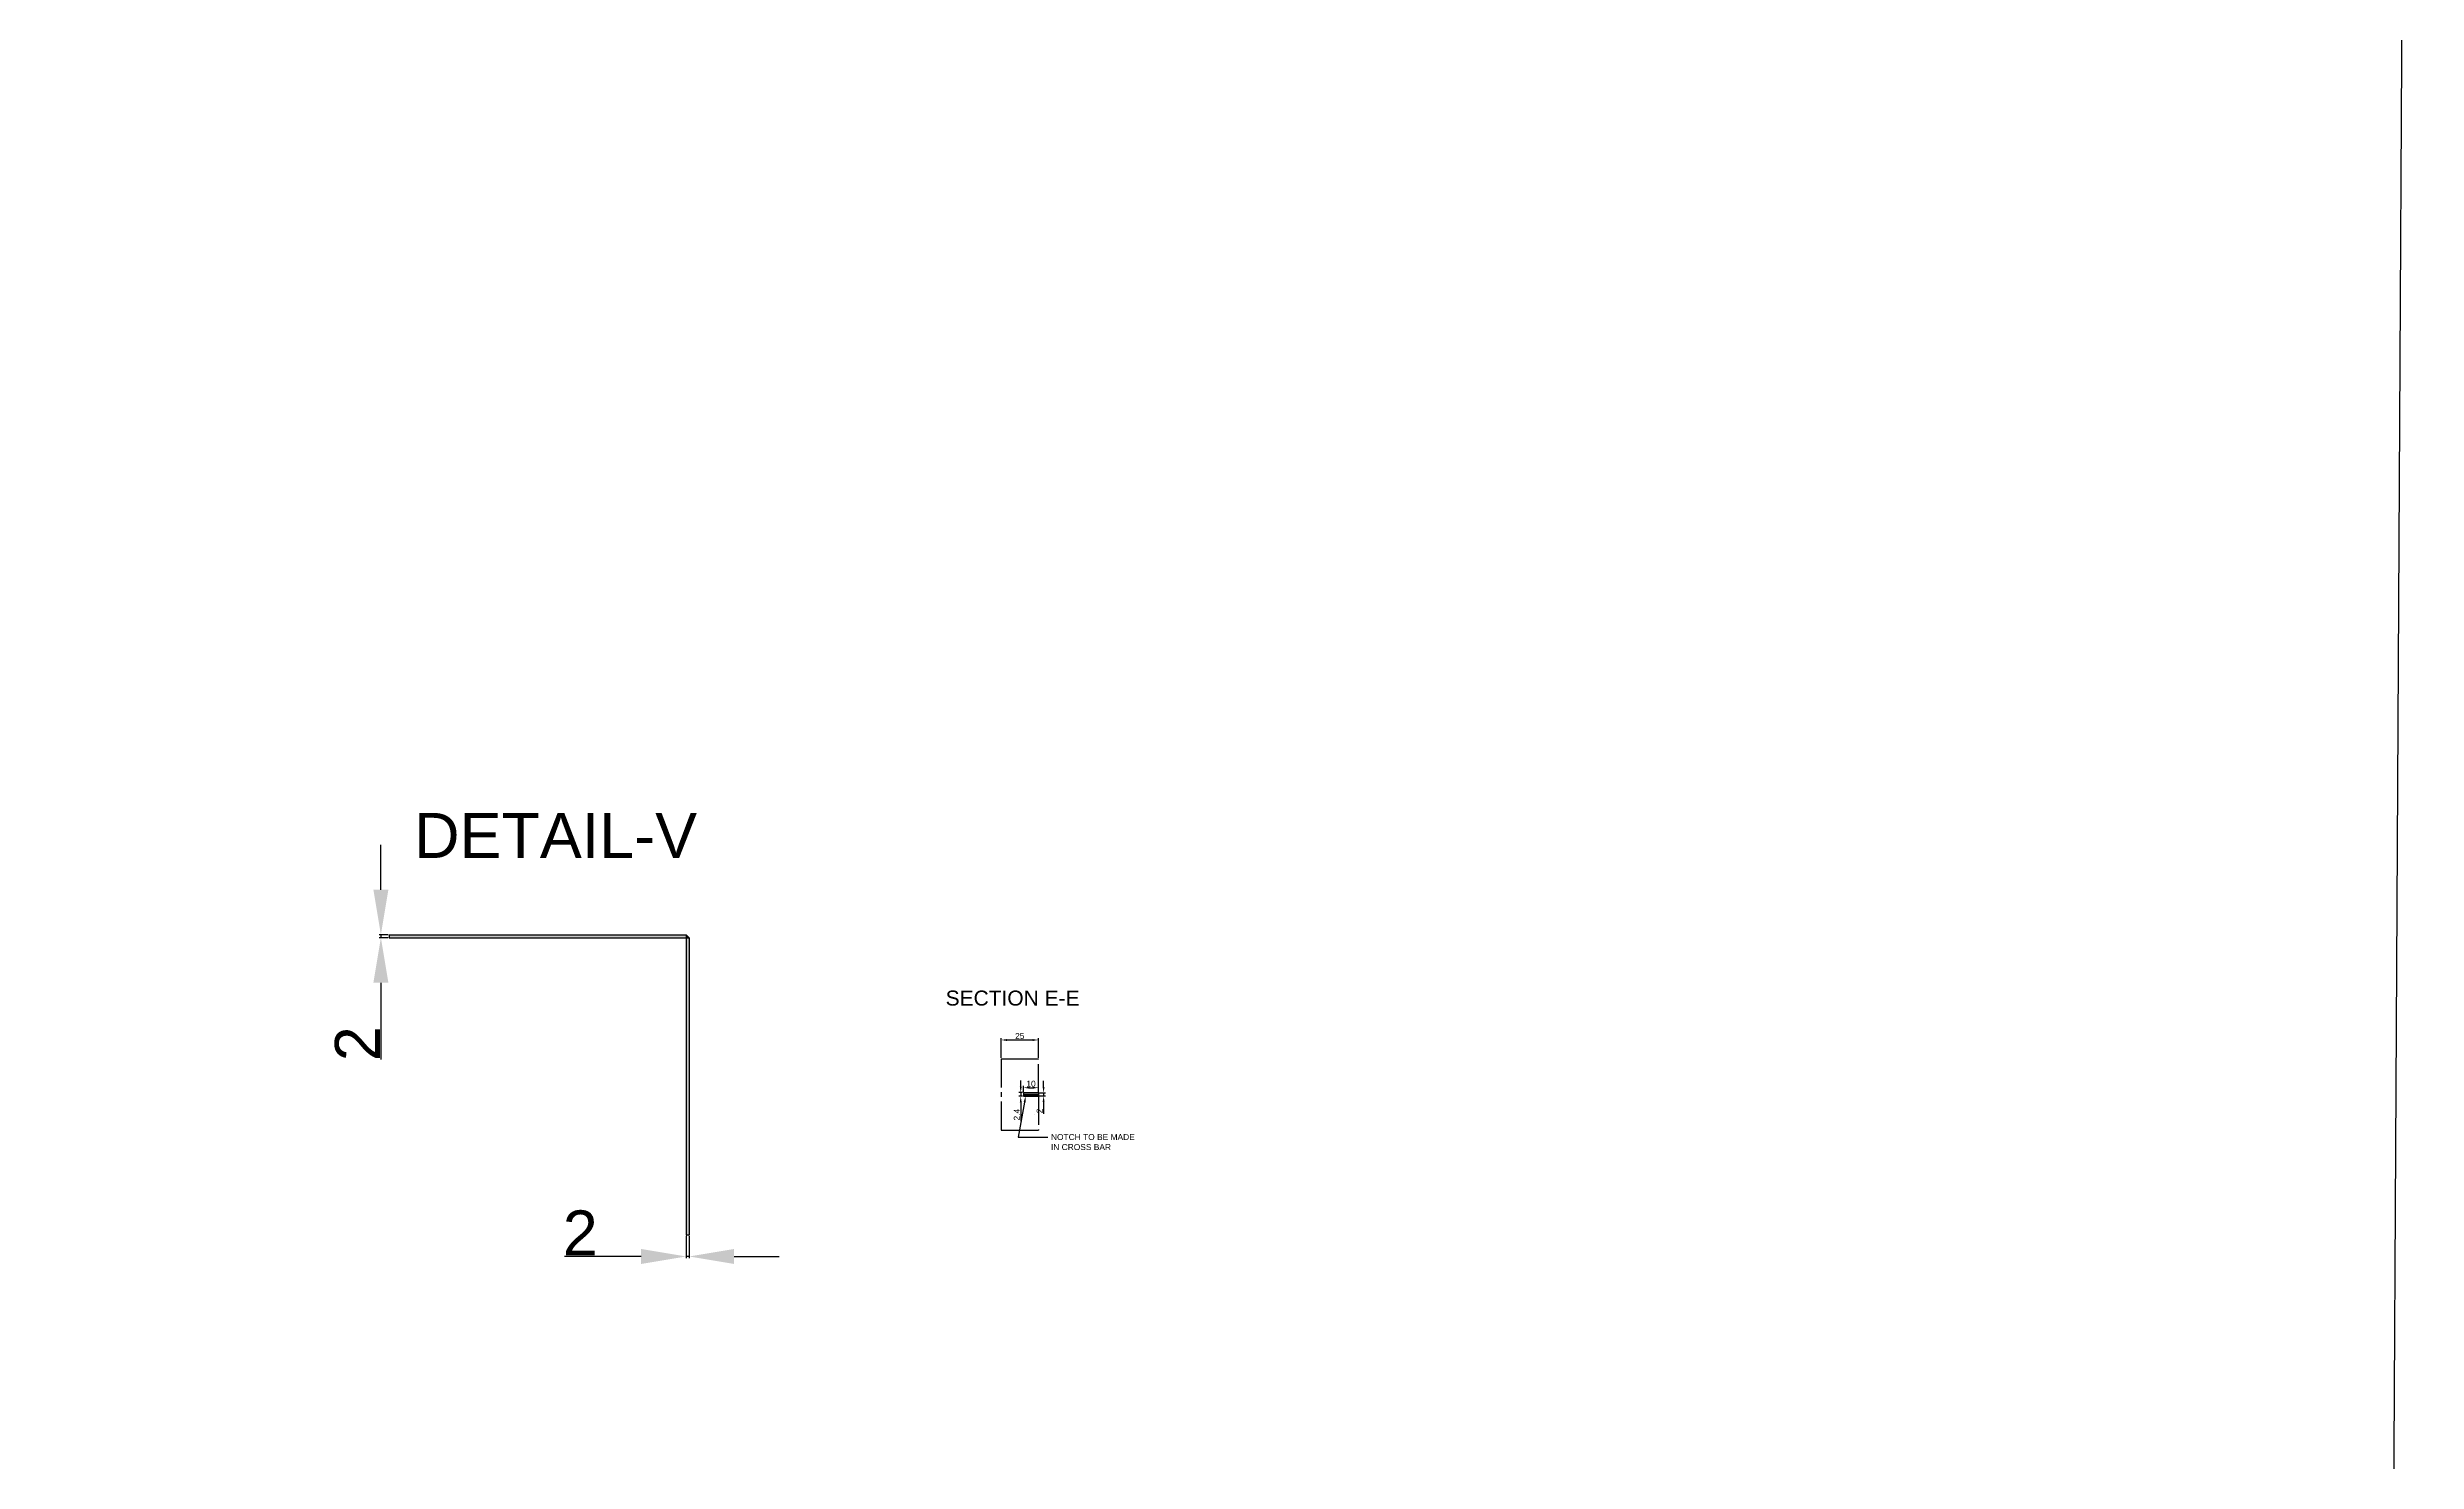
# Model space of a CAD drawing. Header units: millimetres. Extents: x 26210 to 45551, y 4625 to 8601.
# Drawn here: x 34116 to 35695, y 5721 to 6663 of the extents above; entities that cross this region are included whole.
import ezdxf
from ezdxf import colors
from ezdxf.entities.mleader import LeaderData, LeaderLine
from ezdxf.math import Vec2, Vec3

# ---------------------------------------------------------------- set-up
doc = ezdxf.new("R2010")
doc.units = ezdxf.units.MM
doc.linetypes.add('CENTER2', pattern=[28.575, 19.05, -3.175, 3.175, -3.175])
doc.styles.get("Standard").update_dxf_attribs({"font": 'arial.ttf'})
doc.dimstyles.new('ISO-25', dxfattribs={"dimtxt": 2.5, "dimasz": 2.5, "dimexe": 1.25, "dimexo": 0.625, "dimtad": 1, "dimdsep": 46, "dimtxsty": 'Standard', "dimcen": 2.5, "dimadec": 0, "dimazin": 0, "dimtfac": 1, "dimtmove": 0, "dimatfit": 3, "dimfxl": 1, "dimarcsym": 0})

# ---------------------------------------------------------------- blocks, each defined once
blk = doc.blocks.new('*D82')
at = {"color": 0, "linetype": 'CENTER2', "lineweight": -2, "transparency": 16777216}
for p, q in [((34780.2, 5970.3), (34780.2, 5974.3)), ((34777.4, 5966.3), (34781.4, 5966.3)), ((34777.4, 5964.3), (34781.4, 5964.3)), ((34780.2, 5966.3), (34780.2, 5964.3)), ((34780.2, 5960.3), (34780.2, 5952.4))]:
    blk.add_line(p, q, dxfattribs=at)
at = {"color": 0, "linetype": 'CENTER2', "lineweight": -3, "transparency": 16777216}
for points in [[(34779.5, 5970.3), (34780.8, 5970.3), (34780.2, 5966.3)], [(34779.5, 5960.3), (34780.8, 5960.3), (34780.2, 5964.3)]]:
    blk.add_solid(points, dxfattribs=at)
at = {"layer": 'Defpoints', "color": 0, "linetype": 'CENTER2', "lineweight": -3, "transparency": 16777216}
for p in [(34776.8, 5966.3), (34776.8, 5964.3), (34780.2, 5964.3)]:
    blk.add_point(p, dxfattribs=at)
at = {"color": 0, "linetype": 'CENTER2', "lineweight": -3, "transparency": 16777216, "insert": (34777.5, 5954.3), "char_height": 4, "attachment_point": 5, "rotation": 90}
blk.add_mtext('2', dxfattribs=at)
blk = doc.blocks.new('*D83')
at = {"color": 0, "linetype": 'CENTER2', "lineweight": -2, "transparency": 16777216}
for p, q in [((34764.9, 5970.5), (34764.9, 5974.5)), ((34766.2, 5966.5), (34763.7, 5966.5)), ((34766.2, 5964.1), (34763.7, 5964.1)), ((34764.9, 5966.5), (34764.9, 5964.1)), ((34764.9, 5960.1), (34764.9, 5947.5))]:
    blk.add_line(p, q, dxfattribs=at)
at = {"color": 0, "linetype": 'CENTER2', "lineweight": -3, "transparency": 16777216}
for points in [[(34764.3, 5970.5), (34765.6, 5970.5), (34764.9, 5966.5)], [(34764.3, 5960.1), (34765.6, 5960.1), (34764.9, 5964.1)]]:
    blk.add_solid(points, dxfattribs=at)
at = {"layer": 'Defpoints', "color": 0, "linetype": 'CENTER2', "lineweight": -3, "transparency": 16777216}
for p in [(34764.9, 5964.1), (34766.8, 5966.5), (34766.8, 5964.1)]:
    blk.add_point(p, dxfattribs=at)
at = {"color": 0, "linetype": 'CENTER2', "lineweight": -3, "transparency": 16777216, "insert": (34762.3, 5951.8), "char_height": 4, "attachment_point": 5, "rotation": 90}
blk.add_mtext('2.4', dxfattribs=at)
blk = doc.blocks.new('*D84')
at = {"color": 0, "linetype": 'CENTER2', "lineweight": -2, "transparency": 16777216}
for p, q in [((34766.8, 5967.1), (34766.8, 5971)), ((34776.8, 5967.1), (34776.8, 5971)), ((34770.8, 5969.8), (34772.8, 5969.8))]:
    blk.add_line(p, q, dxfattribs=at)
at = {"color": 0, "linetype": 'CENTER2', "lineweight": -3, "transparency": 16777216}
for points in [[(34770.8, 5970.4), (34770.8, 5969.1), (34766.8, 5969.8)], [(34772.8, 5970.4), (34772.8, 5969.1), (34776.8, 5969.8)]]:
    blk.add_solid(points, dxfattribs=at)
at = {"layer": 'Defpoints', "color": 0, "linetype": 'CENTER2', "lineweight": -3, "transparency": 16777216}
for p in [(34766.8, 5966.5), (34776.8, 5969.8), (34776.8, 5966.5)]:
    blk.add_point(p, dxfattribs=at)
at = {"color": 0, "linetype": 'CENTER2', "lineweight": -3, "transparency": 16777216, "insert": (34771.8, 5972.4), "char_height": 4, "attachment_point": 5}
blk.add_mtext('10', dxfattribs=at)
blk = doc.blocks.new('*D85')
at = {"color": 0, "lineweight": -2, "transparency": 16777216}
for p, q in [((34751.8, 5989.7), (34751.8, 6002.8)), ((34776.8, 5989.7), (34776.8, 6002.8)), ((34755.8, 6001.6), (34772.8, 6001.6))]:
    blk.add_line(p, q, dxfattribs=at)
at = {"color": 0, "lineweight": -3, "transparency": 16777216}
for points in [[(34755.8, 6002.2), (34755.8, 6000.9), (34751.8, 6001.6)], [(34772.8, 6002.2), (34772.8, 6000.9), (34776.8, 6001.6)]]:
    blk.add_solid(points, dxfattribs=at)
at = {"layer": 'Defpoints', "color": 0, "lineweight": -3, "transparency": 16777216}
for p in [(34751.8, 5989.1), (34776.8, 6001.6), (34776.8, 5989.1)]:
    blk.add_point(p, dxfattribs=at)
at = {"color": 0, "lineweight": -3, "transparency": 16777216, "insert": (34764.3, 6004.2), "char_height": 4, "attachment_point": 5}
blk.add_mtext('25', dxfattribs=at)
blk = doc.blocks.new('*D97')
at = {"color": 0, "lineweight": -2, "transparency": 16777216}
for p, q in [((34541.9, 5871.1), (34541.9, 5856.1)), ((34543.9, 5871.1), (34543.9, 5856.1)), ((34511.9, 5857.3), (34460.8, 5857.3)), ((34543.9, 5857.3), (34541.9, 5857.3)), ((34573.9, 5857.3), (34603.9, 5857.3))]:
    blk.add_line(p, q, dxfattribs=at)
at = {"color": 0, "lineweight": -3, "transparency": 16777216}
for points in [[(34511.9, 5862.3), (34511.9, 5852.3), (34541.9, 5857.3)], [(34573.9, 5862.3), (34573.9, 5852.3), (34543.9, 5857.3)]]:
    blk.add_solid(points, dxfattribs=at)
at = {"layer": 'Defpoints', "color": 0, "lineweight": -3, "transparency": 16777216}
for p in [(34541.9, 5871.7), (34543.9, 5871.7), (34541.9, 5857.3)]:
    blk.add_point(p, dxfattribs=at)
at = {"color": 0, "transparency": 16777216, "insert": (34471.3, 5873), "char_height": 30, "attachment_point": 5}
blk.add_mtext('2', dxfattribs=at)
blk = doc.blocks.new('*D98')
at = {"color": 0, "lineweight": -2, "transparency": 16777216}
for p, q in [((34338.4, 6101.7), (34338.4, 6131.7)), ((34343.3, 6071.7), (34337.2, 6071.7)), ((34343.3, 6069.7), (34337.2, 6069.7)), ((34338.4, 6071.7), (34338.4, 6069.7)), ((34338.4, 6039.7), (34338.4, 5988.6))]:
    blk.add_line(p, q, dxfattribs=at)
at = {"color": 0, "lineweight": -3, "transparency": 16777216}
for points in [[(34333.4, 6101.7), (34343.4, 6101.7), (34338.4, 6071.7)], [(34333.4, 6039.7), (34343.4, 6039.7), (34338.4, 6069.7)]]:
    blk.add_solid(points, dxfattribs=at)
at = {"layer": 'Defpoints', "color": 0, "lineweight": -3, "transparency": 16777216}
for p in [(34338.4, 6069.7), (34343.9, 6071.7), (34343.9, 6069.7)]:
    blk.add_point(p, dxfattribs=at)
at = {"color": 0, "transparency": 16777216, "insert": (34322.7, 5999.1), "char_height": 30, "attachment_point": 5, "rotation": 90}
blk.add_mtext('2', dxfattribs=at)

msp = doc.modelspace()

# ---------------------------------------------------------------- hatches: boundary and pattern name
at = {"linetype": 'Continuous', "lineweight": -3}
h = msp.add_hatch(color=256, dxfattribs=at)
h.set_gradient(color1=(237, 31, 36), color2=(255, 255, 0))
h.paths.add_polyline_path([(34541.878, 6071.698), (34343.878, 6071.698), (34343.878, 6069.698), (34541.878, 6069.698)])
h.paths.add_polyline_path([(34543.878, 6069.698), (34541.878, 6069.698), (34541.878, 5871.698), (34543.878, 5871.698)])
h.paths.add_polyline_path([(34541.878, 6071.698), (34541.878, 6069.698), (34543.878, 6069.698)])
h = msp.add_hatch(color=256, dxfattribs=at)
h.set_gradient(color2=(0, 0, 0))
h.paths.add_polyline_path([(34541.878, 6071.698), (34541.878, 6069.698), (34543.878, 6069.698)])

# ---------------------------------------------------------------- linework, layer by layer
for p, q in [((34343.878, 6071.698), (34541.878, 6071.698)), ((34343.878, 6071.698), (34343.878, 6069.698)), ((34343.878, 6069.698), (34543.878, 6069.698)), ((34541.878, 6071.698), (34541.878, 5871.698)), ((34541.878, 6071.698), (34543.878, 6069.698)), ((34543.878, 6069.698), (34543.878, 5871.698)), ((34541.878, 5871.698), (34543.878, 5871.698))]:
    msp.add_line(p, q, dxfattribs=at)
at = {"linetype": 'CENTER2', "lineweight": -3}
for p, q in [((34751.797, 5989.08), (34751.797, 5941.48)), ((34776.797, 5966.48), (34776.797, 5989.08)), ((34766.797, 5966.48), (34766.797, 5964.08)), ((34776.797, 5966.48), (34776.797, 5964.08)), ((34776.797, 5964.08), (34776.797, 5941.48)), ((34774.417, 5952.09), (34774.417, 5952.09))]:
    msp.add_line(p, q, dxfattribs=at)
at = {"lineweight": -3}
for p, q in [((34751.797, 5989.08), (34776.797, 5989.08)), ((34766.797, 5966.48), (34776.797, 5966.48)), ((34766.797, 5966.28), (34776.797, 5966.28)), ((34766.797, 5965.28), (34776.797, 5965.28)), ((34766.797, 5965.28), (34776.797, 5965.28)), ((34766.797, 5964.28), (34776.797, 5964.28)), ((34766.797, 5964.08), (34776.797, 5964.08)), ((34751.797, 5941.48), (34776.797, 5941.48))]:
    msp.add_line(p, q, dxfattribs=at)
at = {"color": 0, "linetype": 'Continuous', "lineweight": -3}
msp.add_lwpolyline([(26229.906, 8547.969), (35695.46, 8547.969), (35675.172, 4778.161), (26209.618, 4778.161)], close=True, dxfattribs=at)

# ---------------------------------------------------------------- texts
at = {"linetype": 'Continuous', "lineweight": -3}
msp.add_text('SECTION E-E', height=10, dxfattribs=at).set_placement((34714.863, 6024.52))
at = {"linetype": 'Continuous', "lineweight": -3, "insert": (34360.565, 6152.902), "char_height": 30, "attachment_point": 1}
msp.add_mtext_dynamic_manual_height_columns('DETAIL-V     ', width=142.69936, gutter_width=12.5, heights=[0], dxfattribs=at)

# ---------------------------------------------------------------- dimensions: what is measured, and where the dimension line sits
at = {"color": 4}
dim = msp.add_linear_dim(base=(34338.416, 6069.698), p1=(34343.878, 6071.698), p2=(34343.878, 6069.698), angle=90, dimstyle='ISO-25', override={"dimtxt": 30, "dimasz": 30}, dxfattribs=at)
dim.commit()
dim.dimension.update_dxf_attribs({"geometry": '*D98', "text_midpoint": (34322.73, 5999.137)})
at = {"color": 4, "lineweight": -3}
dim = msp.add_linear_dim(base=(34776.797, 6001.58), p1=(34751.797, 5989.08), p2=(34776.797, 5989.08), dimstyle='ISO-25', override={"dimtxt": 4, "dimasz": 4}, dxfattribs=at)
dim.commit()
dim.dimension.update_dxf_attribs({"geometry": '*D85', "text_midpoint": (34764.297, 6004.247)})
at = {"color": 4, "linetype": 'CENTER2', "lineweight": -3}
for base, p1, p2, picture, middle in [((34764.946, 5964.08), (34766.797, 5966.48), (34766.797, 5964.08), '*D83', (34762.313, 5951.787)), ((34780.169, 5964.28), (34776.797, 5966.28), (34776.797, 5964.28), '*D82', (34777.536, 5954.33))]:
    dim = msp.add_linear_dim(base=base, p1=p1, p2=p2, angle=90, dimstyle='ISO-25', override={"dimtxt": 4, "dimasz": 4}, dxfattribs=at)
    dim.commit()
    dim.dimension.update_dxf_attribs({"geometry": picture, "text_midpoint": middle})
dim = msp.add_linear_dim(base=(34776.797, 5969.767), p1=(34766.797, 5966.48), p2=(34776.797, 5966.48), dimstyle='ISO-25', override={"dimtxt": 4, "dimasz": 4}, dxfattribs=at)
dim.commit()
dim.dimension.update_dxf_attribs({"geometry": '*D84', "text_midpoint": (34771.797, 5972.435)})
at = {"color": 4}
dim = msp.add_linear_dim(base=(34541.878, 5857.329), p1=(34543.878, 5871.698), p2=(34541.878, 5871.698), dimstyle='ISO-25', override={"dimtxt": 30, "dimasz": 30}, dxfattribs=at)
dim.commit()
dim.dimension.update_dxf_attribs({"geometry": '*D97', "text_midpoint": (34471.317, 5873.016)})

# ---------------------------------------------------------------- leaders
at = {"color": 6, "linetype": 'CENTER2', "lineweight": -3}
ml = msp.add_multileader_mtext('Standard', dxfattribs=at)
ml.set_content('NOTCH TO BE MADE\\PIN CROSS BAR', color=6)
ml.set_leader_properties()
ml.build(insert=Vec2(0, 0))
ctx = ml.context
ctx.base_point, ctx.plane_origin = Vec3(34783.076, 5936.864), Vec3(34768.195, 5964.08)
notes = []
notes.append((ctx, [(0, (1, 1, 0), (34763.244, 5936.864), (1, 0), 19.832, [(0, [(34768.195, 5964.08)], 0, [])])]))
ctx.mtext.insert, ctx.mtext.flow_direction = Vec3(34785.076, 5938.898), 5
for ctx, leaders in notes:
    for number, flags, end, landing, length, lines in leaders:
        leader = LeaderData()
        leader.index, (leader.has_last_leader_line, leader.has_dogleg_vector, leader.attachment_direction) = number, flags
        leader.last_leader_point, leader.dogleg_vector, leader.dogleg_length = Vec3(end), Vec3(landing), length
        for number, points, colour, breaks in lines:
            line = LeaderLine()
            line.index, line.vertices, line.color, line.breaks = number, Vec3.list(points), colors.encode_raw_color(colour), breaks
            leader.lines.append(line)
        ctx.leaders.append(leader)

doc.saveas('drawing.dxf')
